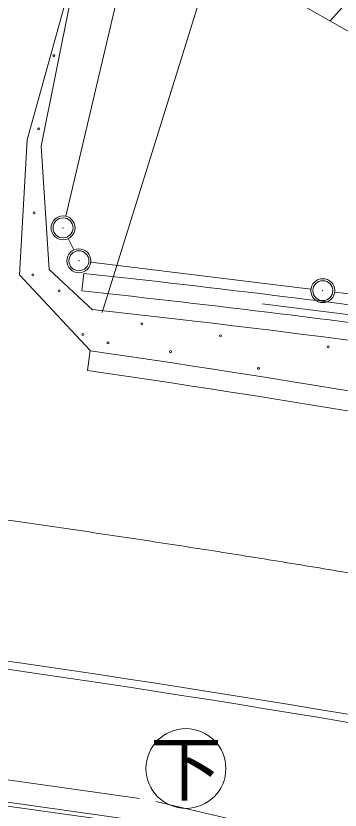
# Model space of a CAD drawing. Units: millimetres, scale not verified. Extents: x 40000 to 680000, y 20000 to 380000.
# Drawn here: x 442192 to 450306, y 288413 to 308318 of the extents above; entities that cross this region are included whole.
import ezdxf
from ezdxf.enums import TextEntityAlignment as Align

# ---------------------------------------------------------------- set-up
doc = ezdxf.new("R2010")
doc.units = ezdxf.units.MM
doc.header["$LTSCALE"] = 1000
doc.header["$PDMODE"] = 32
doc.header["$PDSIZE"] = 500
doc.linetypes.add('CHAIN', pattern=[18.5, 12, -1.5, 3.5, -1.5])
doc.linetypes.add('DASHED', pattern=[7.5, 6, -1.5])
for name, color, linetype, lineweight in [('M-BGD', 7, 'Continuous', 13), ('M-BGD-EXST', 7, 'Continuous', 13), ('M-BMK', 2, 'CHAIN', 13), ('M-BMK-ROW', 30, 'Continuous', 13), ('M-STR-HTXT', 7, 'Continuous', 13)]:
    doc.layers.add(name, color=color, linetype=linetype, lineweight=lineweight)
doc.styles.add('ＭＳ ゴシック', font='')
doc.styles.get('ＭＳ ゴシック').set_extended_font_data('MS Gothic')

msp = doc.modelspace()

# ---------------------------------------------------------------- linework, layer by layer
at = {"layer": 'M-BGD'}
for p, q in [((442476, 305208), (443830, 310107)), ((442826, 305051), (443830, 310107)), ((450607, 307875), (447944, 309399)), ((450056, 308191), (450525, 308724)), ((442280, 301827), (442476, 305208)), ((443027, 301966), (442826, 305051)), ((444053, 299929), (442280, 301827)), ((444117, 300946), (443027, 301966)), ((443842, 301427), (443892, 301865)), ((448352, 301098), (450834, 300793)), ((444054, 299928), (443983, 299433)), ((439253, 288897), (445073, 288074))]:
    msp.add_line(p, q, dxfattribs=at)
at = {"layer": 'M-BGD', "linetype": 'DASHED'}
for p, q in [((439345, 289541), (445425, 288681)), ((445344, 288137), (439267, 288996)), ((451534, 287262), (445426, 288691))]:
    msp.add_line(p, q, dxfattribs=at)
at = {"layer": 'M-BGD'}
for centre in [(443140, 307321), (442762, 305488), (442652, 303382), (442618, 301829), (443275, 301426), (445342, 300603), (443867, 300335), (447312, 300302), (444497, 300122), (450011, 300021), (446063, 299903), (448263, 299486)]:
    msp.add_circle(centre, 25, dxfattribs=at)
for centre, radius, start, end in [((406423, -43093), 346987, 82.15009, 83.80091), ((406423, -43093), 346547, 82.14995, 83.80134), ((406423, -43093), 346107, 79.05699, 83.7494), ((394311, -40962), 344500, 76.17326, 81.6979), ((394311, -40962), 344000, 76.17326, 81.69771), ((394311, -40962), 336500, 76.17326, 83.6809), ((394311, -40962), 336300, 76.17326, 83.6809)]:
    msp.add_arc(centre, radius, start, end, dxfattribs=at)
at = {"layer": 'M-BGD-EXST'}
msp.add_circle((446447, 289455), 1000, dxfattribs=at)
at = {"layer": 'M-BMK'}
msp.add_arc((394311, -40962), 340000, 77.28703, 87.35016, dxfattribs=at)
at = {"layer": 'M-BMK-ROW'}
for p, q in [((443441, 303298), (445262, 311020)), ((443639, 302452), (443502, 302736)), ((449577, 301469), (444067, 302145)), ((454101, 300913), (450172, 301396))]:
    msp.add_line(p, q, dxfattribs=at)
for centre in [(443372, 303006), (443769, 302181), (449874, 301432)]:
    msp.add_circle(centre, 300, dxfattribs=at)
for p in [(443372, 303006), (443769, 302181), (449874, 301432)]:
    msp.add_point(p, dxfattribs=at)
at = {"layer": 'M-STR-HTXT'}
msp.add_line((444351, 300882), (460119, 351609), dxfattribs=at)

# ---------------------------------------------------------------- texts
at = {"layer": 'M-BGD-EXST', "style": 'ＭＳ ゴシック'}
msp.add_text('下', height=1320, dxfattribs=at).set_placement((446447, 289455), align=Align.MIDDLE_CENTER)

doc.saveas('drawing.dxf')
